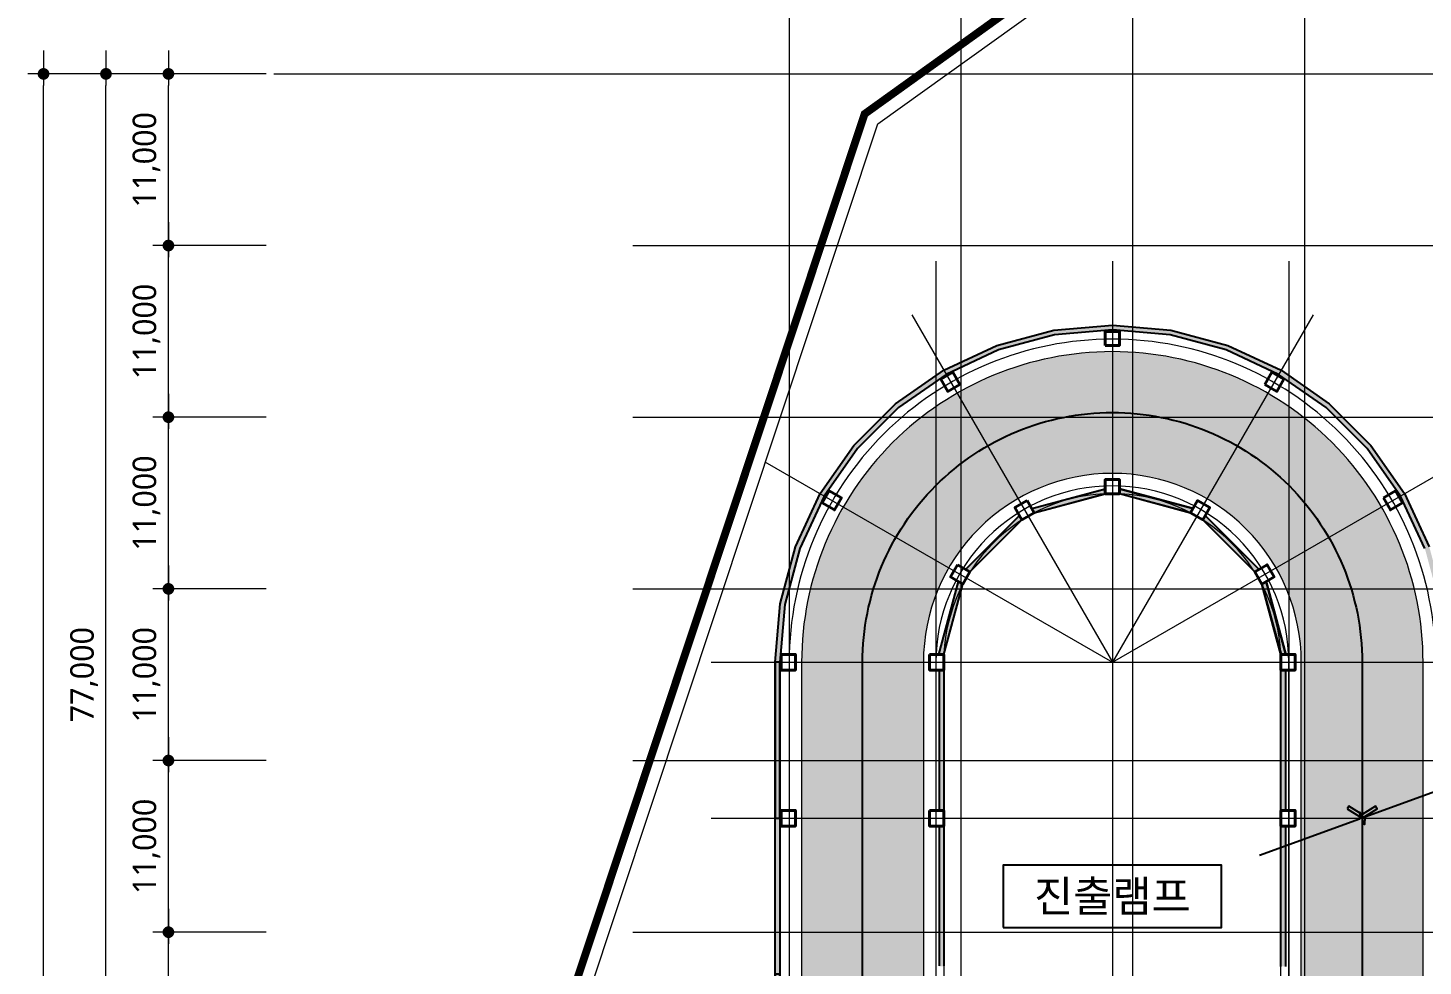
# Model space of a CAD drawing. Header units: millimetres. Extents: x 3546612 to 5615882, y 547008 to 3162891.
# Drawn here: x 5273825 to 5363175, y 2478193 to 2538316 of the extents above; entities that cross this region are included whole.
import ezdxf
from ezdxf.enums import TextEntityAlignment as Align

# ---------------------------------------------------------------- set-up
doc = ezdxf.new("R2010")
doc.units = ezdxf.units.MM
doc.linetypes.add('XR-평면도$0$PHANTOM', pattern=[63.5, 31.75, -6.35, 6.35, -6.35, 6.35, -6.35])
for name, color, linetype, lineweight in [('A-XXXX-TXT2', 3, 'Continuous', 25), ('XR-평면도$0$A-BOND-LIN1', 9, 'Continuous', 25), ('XR-평면도$0$A-CNTL', 9, 'Continuous', 15), ('XR-평면도$0$A-CONC-LIN1', 9, 'Continuous', 40), ('XR-평면도$0$A-ELEV-LIN2', 9, 'Continuous', 25), ('XR-평면도$0$A-ELEV-LIN3', 9, 'Continuous', 18), ('XR-평면도$0$A-STXS-SETB', 9, 'Continuous', 20), ('XR-평면도$0$A-XXXX-SYMB', 9, 'Continuous', 25)]:
    doc.layers.add(name, color=color, linetype=linetype, lineweight=lineweight)
doc.layers.add('XR-평면도$0$!!파라펫', color=9, linetype='Continuous')
doc.layers.add('XR-평면도$0$A-ELEV-PATT', color=9, linetype='Continuous')
doc.layers.add('XR-평면도$0$A-XXXX-NPLT', color=9, linetype='Continuous', lineweight=15, plot=False)
doc.styles.add('XR-평면도$0$맑은고딕', font='malgun.ttf')
doc.styles.add('맑은고딕', font='malgun.ttf')

# ---------------------------------------------------------------- blocks, each defined once
blk = doc.blocks.new('XR-평면도$0$RAMP_내려감(기준층) (220802)')
at = {"layer": 'XR-평면도$0$A-ELEV-PATT'}
h = blk.add_hatch(dxfattribs=at)
h.set_pattern_fill('HEX', color=256, scale=100, angle=135)
h.set_pattern_definition([(135, (-1188188.16, -722710.9), (-388.8564, -388.8564), [317.5, -635]), (255, (-1188188.16, -722710.9), (531.18773, -142.33132), [317.5, -635]), (195, (-1188412.67, -722486.4), (142.33132, -531.18773), [317.5, -635])])
edge = h.paths.add_edge_path()
edge.add_arc((0, -15000), 12100, 540, 542.36827)
edge.add_line((-12090, -15500), (-19900, -15500))
edge.add_line((-19900, -15500), (-19900, 15000))
edge.add_arc((0, 15000), 19900, 0, 180, ccw=False)
edge.add_line((19900, 15000), (19900, -15500))
edge.add_line((19900, -15500), (12090, -15500))
edge.add_arc((0, -15000), 12100, 717.63173, 720)
edge.add_line((12100, -15000), (12100, 15000))
edge.add_arc((0, 15000), 12100, 360, 540)
edge.add_line((-12100, 15000), (-12100, -15000))
at = {"layer": 'XR-평면도$0$A-CNTL', "ltscale": 300}
for points in [[(-20700, 40700), (-20700, -40700)], [(-11300, 40700), (-11300, -40700)], [(0, 40700), (0, -27755)], [(11300, 40700), (11300, -40700)], [(-12850, 37257), (0, 15000)], [(-12850, 37257), (0, 15000)], [(12850, 37257), (0, 15000)], [(12850, 37257), (0, 15000)], [(-22257, 27850), (0, 15000)], [(-22257, 27850), (0, 15000)], [(0, 15000), (22257, 27850)], [(0, 15000), (22257, 27850)], [(-25700, 15000), (25700, 15000)], [(-25700, 5000), (25700, 5000)]]:
    blk.add_lwpolyline(points, dxfattribs=at)
for points in [[(-20700, 15000), (-20700, -15000, 0.414214), (0, -35700, 0.414214), (20700, -15000), (20700, 15000, 0.414214), (0, 35700, 0.414214)], [(-11300, 15000), (-11300, -15000, 0.414214), (0, -26300, 0.414214), (11300, -15000), (11300, 15000, 0.414214), (0, 26300, 0.414214)]]:
    blk.add_lwpolyline(points, format="xyb", close=True, dxfattribs=at)
at = {"layer": 'XR-평면도$0$A-CONC-LIN1'}
for points in [[(-450, 35300), (-450, 36200), (450, 36200), (450, 35300)], [(-10210, 33585), (-9760, 32805), (-10540, 32355), (-10990, 33135)], [(9760, 32805), (10210, 33585), (10990, 33135), (10540, 32355)], [(-18135, 25990), (-17355, 25540), (-17805, 24760), (-18585, 25210)], [(-450, 25800), (-450, 26700), (450, 26700), (450, 25800)], [(17355, 25540), (18135, 25990), (18585, 25210), (17805, 24760)], [(-5460, 25357), (-5010, 24578), (-5790, 24128), (-6240, 24907)], [(5010, 24578), (5460, 25357), (6240, 24907), (5790, 24128)], [(-9907, 21240), (-9128, 20790), (-9578, 20010), (-10357, 20460)], [(9128, 20790), (9907, 21240), (10357, 20460), (9578, 20010)], [(-21200, 15500), (-20300, 15500), (-20300, 14500), (-21200, 14500)], [(-11700, 15500), (-10800, 15500), (-10800, 14500), (-11700, 14500)], [(10800, 15500), (11700, 15500), (11700, 14500), (10800, 14500)], [(-21200, 5500), (-20300, 5500), (-20300, 4500), (-21200, 4500)], [(-21200, 5500), (-20300, 5500), (-20300, 4500), (-21200, 4500)], [(-11700, 5500), (-10800, 5500), (-10800, 4500), (-11700, 4500)], [(-11700, 5500), (-10800, 5500), (-10800, 4500), (-11700, 4500)], [(10800, 5500), (11700, 5500), (11700, 4500), (10800, 4500)]]:
    blk.add_lwpolyline(points, close=True, dxfattribs=at)
at = {"layer": 'XR-평면도$0$A-ELEV-LIN2'}
for p, q in [((-5166, 24847), (-450, 26111)), ((5166, 24847), (450, 26111)), ((-5010, 24578), (-450, 25800)), ((5010, 24578), (450, 25800)), ((-9397, 20945), (-5945, 24397)), ((-9128, 20790), (-5790, 24128)), ((9128, 20790), (5790, 24128)), ((9397, 20945), (5945, 24397)), ((-11111, 15500), (-9847, 20165)), ((-10800, 15500), (-9578, 20010)), ((10800, 15500), (9578, 20010)), ((11111, 15500), (9847, 20165)), ((-21300, 15000), (-21300, -36200))]:
    blk.add_line(p, q, dxfattribs=at)
for points in [[(-21600, -36200), (-21600, 15013), (-21273, 18751), (-20298, 22388), (-18707, 25801), (-16547, 28885), (-13885, 31547), (-10801, 33707), (-7388, 35298), (-3751, 36273), (0, 36601), (3751, 36273), (7388, 35298), (10801, 33707), (13885, 31547), (16547, 28885), (18707, 25801), (20298, 22388)], [(20015, 22285), (18446, 25650), (16317, 28691), (13691, 31317), (10650, 33446), (7285, 35015), (3699, 35976), (0, 36300), (-3699, 35976), (-7285, 35015), (-10650, 33446), (-13691, 31317), (-16317, 28691), (-18446, 25650), (-20015, 22285), (-20976, 18699), (-21300, 15000)], [(0, 36200), (0, 36200)], [(18360, 25600), (18360, 25600)], [(-11100, 14500), (-11100, 5500)], [(-10800, 14500), (-10800, 5500)], [(10800, 5500), (10800, 14500)], [(11100, 5500), (11100, 14500)], [(-11100, 4500), (-11100, -4450)], [(-10800, 4500), (-10800, -4450)], [(10800, -4500), (10800, 4500)], [(11100, -4500), (11100, 4500)]]:
    blk.add_lwpolyline(points, dxfattribs=at)
at = {"layer": 'XR-평면도$0$A-ELEV-LIN3'}
blk.add_lwpolyline([(19900, -36700), (19900, 15000, 0.414214), (0, 34900, 0.414214), (-19900, 15000), (-19900, -36700)], format="xyb", dxfattribs=at)
blk.add_lwpolyline([(-12100, 15000), (-12100, -15000, 0.414214), (0, -27100, 0.414214), (12100, -15000), (12100, 15000, 0.414214), (0, 27100, 0.414214)], format="xyb", close=True, dxfattribs=at)
at = {"layer": 'XR-평면도$0$A-XXXX-SYMB'}
blk.add_lwpolyline([(-16000, -15500), (-16000, 15000, -0.414214), (0, 31000, -0.414214), (16000, 15000), (16000, -15500)], format="xyb", dxfattribs=at)
blk.add_lwpolyline([(22578, 7394), (16169, 5062), (16144, 4605), (15856, 5395), (15831, 4939), (9422, 2606)], dxfattribs=at)
blk.add_lwpolyline([(15046, 5596), (16000, 5000), (16954, 5596), (16848, 5766), (16000, 5236), (15152, 5766)], close=True, dxfattribs=at)
blk = doc.blocks.new('XR-평면도$0$중심선(210216)')
at = {"layer": 'XR-평면도$0$A-CNTL', "ltscale": 300}
for points in [[(0, 206000), (0, -10000)], [(11000, 206000), (11000, -10000)], [(22000, 206000), (22000, -10000)], [(33000, 206000), (33000, -10000)], [(-10000, 196000), (186000, 196000)], [(-10000, 185000), (186000, 185000)], [(-10000, 174000), (186000, 174000)], [(-10000, 163000), (186000, 163000)], [(-10000, 152000), (186000, 152000)], [(-10000, 141000), (186000, 141000)]]:
    blk.add_lwpolyline(points, dxfattribs=at)
blk = doc.blocks.new('XR-평면도$0$3층진출파라펫')
at = {"layer": 'XR-평면도$0$!!파라펫'}
h = blk.add_hatch(color=9, dxfattribs=at)
h.dxf.hatch_style = 1
h.paths.add_polyline_path([(529302, 1224579), (529453, 1224318), (532818, 1225887), (536404, 1226848), (540103, 1227172), (543801, 1226848), (547388, 1225887), (550753, 1224318), (550903, 1224579), (547491, 1226170), (543854, 1227145), (540103, 1227473), (536352, 1227145), (532715, 1226170)])
h = blk.add_hatch(color=9, dxfattribs=at)
h.dxf.hatch_style = 1
h.paths.add_polyline_path([(529302, 1224579), (529453, 1224318), (526411, 1222188), (523786, 1219563), (521656, 1216522), (520087, 1213157), (519126, 1209570), (518803, 1205872), (518502, 1205872), (518830, 1209623), (519804, 1213260), (521396, 1216672), (523555, 1219757), (526218, 1222419)])
h = blk.add_hatch(color=9, dxfattribs=at)
h.dxf.hatch_style = 1
h.paths.add_polyline_path([(550753, 1224318), (553794, 1222188), (556420, 1219563), (558549, 1216522), (560118, 1213157), (561079, 1209570), (561403, 1205872), (561704, 1205872), (561376, 1209623), (560401, 1213260), (558810, 1216672), (556650, 1219757), (553988, 1222419), (550903, 1224579)])
h = blk.add_hatch(color=9, dxfattribs=at)
h.dxf.hatch_style = 1
h.paths.add_polyline_path([(545892, 1215000), (546048, 1215268), (549500, 1211817), (549231, 1211661), (545892, 1215000)])
h.paths.add_polyline_path([(534158, 1215268), (534313, 1215000), (530975, 1211661), (530706, 1211817)])
h.paths.add_polyline_path([(540553, 1216982), (545268, 1215719), (545113, 1215450), (540553, 1216672)])
h.paths.add_polyline_path([(534937, 1215719), (539653, 1216982), (539653, 1216672), (535092, 1215450)])
h.paths.add_polyline_path([(549950, 1211037), (551213, 1206372), (550903, 1206372), (549681, 1210882)])
h.paths.add_polyline_path([(528992, 1206372), (529303, 1206372), (530525, 1210882), (530475, 1210911), (530256, 1211037)])
h = blk.add_hatch(color=9, dxfattribs=at)
h.dxf.hatch_style = 1
h.paths.add_polyline_path([(518503, 1205872), (518803, 1205872), (518803, 1195872), (518503, 1195872)])
h = blk.add_hatch(color=9, dxfattribs=at)
h.dxf.hatch_style = 1
h.paths.add_polyline_path([(550903, 1196372), (551203, 1196372), (551203, 1205372), (550903, 1205372)])
h.paths.add_polyline_path([(529303, 1196372), (529303, 1205372), (529003, 1205372), (529003, 1196372), (529303, 1196372)])
h = blk.add_hatch(color=9, dxfattribs=at)
h.dxf.hatch_style = 1
h.paths.add_polyline_path([(561003, 1205372), (561303, 1205372), (561303, 1196372), (561003, 1196372)])
h = blk.add_hatch(color=9, dxfattribs=at)
h.dxf.hatch_style = 1
h.paths.add_polyline_path([(518503, 1185872), (518803, 1185872), (518803, 1195872), (518503, 1195872)])
h = blk.add_hatch(color=9, dxfattribs=at)
h.dxf.hatch_style = 1
h.paths.add_polyline_path([(550903, 1195372), (551203, 1195372), (551203, 1186372), (550903, 1186372)])
h.paths.add_polyline_path([(529303, 1195372), (529303, 1186372), (529003, 1186372), (529003, 1195372), (529303, 1195372)])
h = blk.add_hatch(color=9, dxfattribs=at)
h.dxf.hatch_style = 1
h.paths.add_polyline_path([(561003, 1186372), (561303, 1186372), (561303, 1195372), (561003, 1195372)])
h = blk.add_hatch(color=9, dxfattribs=at)
h.dxf.hatch_style = 1
h.paths.add_polyline_path([(518503, 1175872), (518803, 1175872), (518803, 1185872), (518503, 1185872)])
h = blk.add_hatch(color=9, dxfattribs=at)
h.dxf.hatch_style = 1
h.paths.add_polyline_path([(550903, 1176372), (551203, 1176372), (551203, 1185372), (550903, 1185372)])
h.paths.add_polyline_path([(529303, 1176372), (529303, 1185372), (529003, 1185372), (529003, 1176372), (529303, 1176372)])
h = blk.add_hatch(color=9, dxfattribs=at)
h.dxf.hatch_style = 1
h.paths.add_polyline_path([(561003, 1185372), (561303, 1185372), (561303, 1176372), (561003, 1176372)])
h = blk.add_hatch(color=9, dxfattribs=at)
h.dxf.hatch_style = 1
h.paths.add_polyline_path([(518503, 1165172), (518803, 1165172), (518803, 1175872), (518503, 1175872)])
h = blk.add_hatch(color=9, dxfattribs=at)
h.dxf.hatch_style = 1
h.paths.add_polyline_path([(545892, 1166744), (549181, 1169995), (549450, 1169840), (546048, 1166475), (545892, 1166744)])
h.paths.add_polyline_path([(530755, 1169840), (531025, 1169995), (534313, 1166744), (534158, 1166475)])
h.paths.add_polyline_path([(540553, 1165072), (545113, 1166294), (545268, 1166025), (540553, 1164761)])
h.paths.add_polyline_path([(534937, 1166025), (535092, 1166294), (539653, 1165072), (539653, 1164761)])
h.paths.add_polyline_path([(549731, 1170948), (550903, 1175372), (551213, 1175372), (550000, 1170793)])
h.paths.add_polyline_path([(528992, 1175372), (529303, 1175372), (530475, 1170948), (530475, 1170948), (530206, 1170793)])
h = blk.add_hatch(color=9, dxfattribs=at)
h.dxf.hatch_style = 1
h.paths.add_polyline_path([(561003, 1165722), (561303, 1165722), (561303, 1175372), (561003, 1175372)])
h = blk.add_hatch(color=9, dxfattribs=at)
h.dxf.hatch_style = 1
h.paths.add_polyline_path([(518503, 1165172), (518803, 1165172), (518803, 1154672), (518503, 1154672)])
h = blk.add_hatch(color=9, dxfattribs=at)
h.dxf.hatch_style = 1
h.paths.add_polyline_path([(561003, 1164622), (561303, 1164622), (561303, 1155572), (561003, 1155572)])
h = blk.add_hatch(color=9, dxfattribs=at)
h.dxf.hatch_style = 1
h.paths.add_polyline_path([(532703, 1154972), (539653, 1154972), (539653, 1154672), (532703, 1154672), (532703, 1154972)])
h.paths.add_polyline_path([(540553, 1154672), (540553, 1154972), (547503, 1154972), (547503, 1154672), (540553, 1154672)])
for points in [[(518803, 1205872), (518503, 1205872), (518503, 1195872), (518803, 1195872)], [(561303, 1205372), (561003, 1205372), (561003, 1196372), (561303, 1196372)], [(518803, 1185872), (518503, 1185872), (518503, 1195872), (518803, 1195872)], [(561303, 1186372), (561003, 1186372), (561003, 1195372), (561303, 1195372)], [(518803, 1185872), (518503, 1185872), (518503, 1175872), (518803, 1175872)], [(561303, 1185372), (561003, 1185372), (561003, 1176372), (561303, 1176372)], [(518803, 1165172), (518503, 1165172), (518503, 1175872), (518803, 1175872)], [(561303, 1165722), (561003, 1165722), (561003, 1175372), (561303, 1175372)], [(518803, 1165172), (518503, 1165172), (518503, 1154672), (518803, 1154672)], [(561303, 1164622), (561003, 1164622), (561003, 1155572), (561303, 1155572)]]:
    blk.add_lwpolyline(points, close=True, dxfattribs=at)
at = {"layer": 'XR-평면도$0$A-ELEV-LIN2'}
for p, q in [((534937, 1215719), (539653, 1216982)), ((540553, 1216982), (545268, 1215719)), ((535092, 1215450), (539653, 1216672)), ((540553, 1216672), (545113, 1215450)), ((530706, 1211817), (534158, 1215269)), ((546048, 1215269), (549500, 1211817)), ((530975, 1211661), (534313, 1215000)), ((545892, 1215000), (549231, 1211661)), ((528992, 1206372), (530256, 1211037)), ((529303, 1206372), (530525, 1210882)), ((549681, 1210882), (550903, 1206372)), ((549950, 1211037), (551214, 1206372))]:
    blk.add_line(p, q, dxfattribs=at)
blk = doc.blocks.new('글_진출램프')
at = {"layer": 'A-XXXX-TXT2', "color": 0}
blk.add_lwpolyline([(-7000, -1997), (7000, -1997), (7000, 2003), (-7000, 2003)], close=True, dxfattribs=at)
at = {"layer": 'A-XXXX-TXT2', "style": '맑은고딕'}
blk.add_text('진출램프', height=2000, dxfattribs=at).set_placement((0, 3), align=Align.MIDDLE_CENTER)
blk = doc.blocks.new('XR-평면도$0$_CIDOT')
at = {"color": 0, "linetype": 'ByBlock'}
blk.add_line((2, 0), (-1, 0), dxfattribs=at)
at = {"color": 0, "linetype": 'ByBlock', "const_width": 0.5}
blk.add_lwpolyline([(-0.25, 0, 1), (0.25, 0, 1)], format="xyb", close=True, dxfattribs=at)

msp = doc.modelspace()

# ---------------------------------------------------------------- linework, layer by layer
at = {"layer": 'XR-평면도$0$A-BOND-LIN1', "linetype": 'XR-평면도$0$PHANTOM', "ltscale": 200, "const_width": 500}
for points in [[(5300357.1, 2451325.8), (5300357.1, 2451325.8), (5327409.6, 2532800.6), (5341235.8, 2542734.1), (5341235.8, 2542734.1), (5378005.2, 2543760.9)], [(5300357.2, 2451325.8), (5300357.2, 2451325.8), (5327409.6, 2532800.6), (5341235.8, 2542734.1), (5341235.8, 2542734.1), (5378005.2, 2543760.9)], [(5300357.2, 2451325.8), (5300357.2, 2451325.8), (5327409.6, 2532800.6), (5341235.8, 2542734.1), (5341235.8, 2542734.1), (5378005.2, 2543760.9)]]:
    msp.add_lwpolyline(points, dxfattribs=at)
at = {"layer": 'XR-평면도$0$A-ELEV-LIN3'}
msp.add_lwpolyline([(5332475, 2497667.6), (5332475, 2467667.6, 0.4142136), (5343275, 2456867.6, 0.4142136), (5354075, 2467667.6), (5354075, 2497667.6, 0.4142136), (5343275, 2508467.6, 0.4142136)], format="xyb", close=True, dxfattribs=at)
msp.add_lwpolyline([(5332475, 2497667.6), (5332475, 2467667.6, 0.4142136), (5343275, 2456867.6, 0.4142136), (5354075, 2467667.6), (5354075, 2497667.6, 0.4142136), (5343275, 2508467.6, 0.4142136)], format="xyb", close=True, dxfattribs=at)
msp.add_lwpolyline([(5332475, 2497667.6), (5332475, 2467667.6, 0.4142136), (5343275, 2456867.6, 0.4142136), (5354075, 2467667.6), (5354075, 2497667.6, 0.4142136), (5343275, 2508467.6, 0.4142136)], format="xyb", close=True, dxfattribs=at)
at = {"layer": 'XR-평면도$0$A-STXS-SETB', "color": 4, "ltscale": 500}
for points in [[(5301306.2, 2451010.7), (5328256.5, 2532177.7), (5341570.3, 2541743.1), (5377919.1, 2542758.1), (5391814.8, 2539952), (5397403.7, 2538823.4), (5444380.2, 2538786.3), (5452118.7, 2540399.1), (5462463.9, 2542225.6), (5470099.7, 2543391.9), (5506220.3, 2544122.8), (5509218.8, 2541073.4), (5509218.3, 2540738.9), (5509217.9, 2539369.9), (5509338.5, 2535672.9), (5509100.1, 2457039.7), (5508977.9, 2381798.9), (5508738.3, 2332651.8), (5505707.6, 2329696.2), (5314870.2, 2329324.3), (5314736.4, 2350916.2), (5283059.7, 2396233.8), (5301305.9, 2451009.7, 0.0002413)], [(5301306.2, 2451010.7), (5328256.5, 2532177.7), (5341570.3, 2541743.1), (5377919.1, 2542758.1), (5391814.8, 2539952), (5397403.7, 2538823.4), (5444380.2, 2538786.3), (5452118.7, 2540399.1), (5462463.9, 2542225.6), (5470099.7, 2543391.9), (5506220.3, 2544122.8), (5509218.8, 2541073.4), (5509218.3, 2540738.9), (5509217.9, 2539369.9), (5509338.5, 2535672.9), (5509100.2, 2457039.7), (5508977.9, 2381798.9), (5508738.3, 2332651.8), (5505707.6, 2329696.2), (5314870.2, 2329324.3), (5314736.4, 2350916.2), (5283059.7, 2396233.8), (5301305.9, 2451009.7, 0.0002413)], [(5301306.2, 2451010.7), (5328256.5, 2532177.7), (5341570.3, 2541743.1), (5377919.1, 2542758.1), (5391814.8, 2539952), (5397403.7, 2538823.4), (5444380.2, 2538786.3), (5452118.7, 2540399.1), (5462463.9, 2542225.6), (5470099.7, 2543391.9), (5506220.3, 2544122.8), (5509218.8, 2541073.4), (5509218.3, 2540738.9), (5509217.9, 2539369.9), (5509338.5, 2535672.9), (5509100.2, 2457039.7), (5508977.9, 2381798.9), (5508738.3, 2332651.8), (5505707.6, 2329696.2), (5314870.2, 2329324.3), (5314736.4, 2350916.2), (5283059.7, 2396233.8), (5301305.9, 2451009.7, 0.0002413)]]:
    msp.add_lwpolyline(points, format="xyb", close=True, dxfattribs=at)
at = {"layer": 'XR-평면도$0$A-XXXX-NPLT'}
for p, q in [((5322575, 2549367.6), (5322575, 2535367.6)), ((5289075, 2535367.6), (5273825, 2535367.6)), ((5289075, 2535367.6), (5277825, 2535367.6)), ((5289075, 2535367.6), (5281825, 2535367.6)), ((5289575, 2535367.6), (5322575, 2535367.6)), ((5274825, 2340117.6), (5274825, 2534617.6)), ((5278825, 2459117.6), (5278825, 2534617.6)), ((5282825, 2525117.6), (5282825, 2534617.6)), ((5289075, 2524367.6), (5281825, 2524367.6)), ((5289075, 2524367.6), (5281825, 2524367.6)), ((5282825, 2514117.6), (5282825, 2523617.6)), ((5289075, 2513367.6), (5281825, 2513367.6)), ((5289075, 2513367.6), (5281825, 2513367.6)), ((5282825, 2503117.6), (5282825, 2512617.6)), ((5289075, 2502367.6), (5281825, 2502367.6)), ((5289075, 2502367.6), (5281825, 2502367.6)), ((5282825, 2492117.6), (5282825, 2501617.6)), ((5289075, 2491367.6), (5281825, 2491367.6)), ((5289075, 2491367.6), (5281825, 2491367.6)), ((5282825, 2481117.6), (5282825, 2490617.6)), ((5289075, 2480367.6), (5281825, 2480367.6)), ((5289075, 2480367.6), (5281825, 2480367.6)), ((5282825, 2470117.6), (5282825, 2479617.6))]:
    msp.add_line(p, q, dxfattribs=at)

# ---------------------------------------------------------------- block references
for name, p in [('XR-평면도$0$RAMP_내려감(기준층) (220802)', (5343275, 2482667.6)), ('XR-평면도$0$3층진출파라펫', (4803172.3, 1291795.9)), ('XR-평면도$0$3층진출파라펫', (4803172.3, 1291795.9)), ('XR-평면도$0$3층진출파라펫', (4803172.3, 1291795.9)), ('글_진출램프', (5343275, 2482667.6))]:
    msp.add_blockref(name, p)
at = {"layer": 'XR-평면도$0$A-CNTL'}
msp.add_blockref('XR-평면도$0$중심선(210216)', (5322575, 2339367.6), dxfattribs=at)
at = {"layer": 'XR-평면도$0$A-XXXX-NPLT', "xscale": 750, "yscale": 750, "zscale": 750}
for p, rotation in [((5274825, 2535367.6), 90), ((5278825, 2535367.6), 90), ((5282825, 2535367.6), 90), ((5282825, 2524367.6), 90), ((5282825, 2524367.6), 270), ((5282825, 2513367.6), 90), ((5282825, 2513367.6), 270), ((5282825, 2502367.6), 90), ((5282825, 2502367.6), 270), ((5282825, 2491367.6), 90), ((5282825, 2491367.6), 270), ((5282825, 2480367.6), 90), ((5282825, 2480367.6), 270)]:
    msp.add_blockref('XR-평면도$0$_CIDOT', p, dxfattribs=dict(at, rotation=rotation))

# ---------------------------------------------------------------- texts
at = {"layer": 'XR-평면도$0$A-XXXX-NPLT', "color": 0, "char_height": 1500, "attachment_point": 5, "rotation": 90, "style": 'XR-평면도$0$맑은고딕'}
for s, insert in [('\\A1;11,000', (5281420.1, 2529867.6)), ('\\A1;11,000', (5281420.1, 2518867.6)), ('\\A1;11,000', (5281420.1, 2507867.6)), ('\\A1;77,000', (5277424.2, 2496867.6)), ('\\A1;11,000', (5281420.1, 2496867.6)), ('\\A1;11,000', (5281420.1, 2485867.6))]:
    msp.add_mtext(s, dxfattribs=dict(at, insert=insert))

doc.saveas('drawing.dxf')
